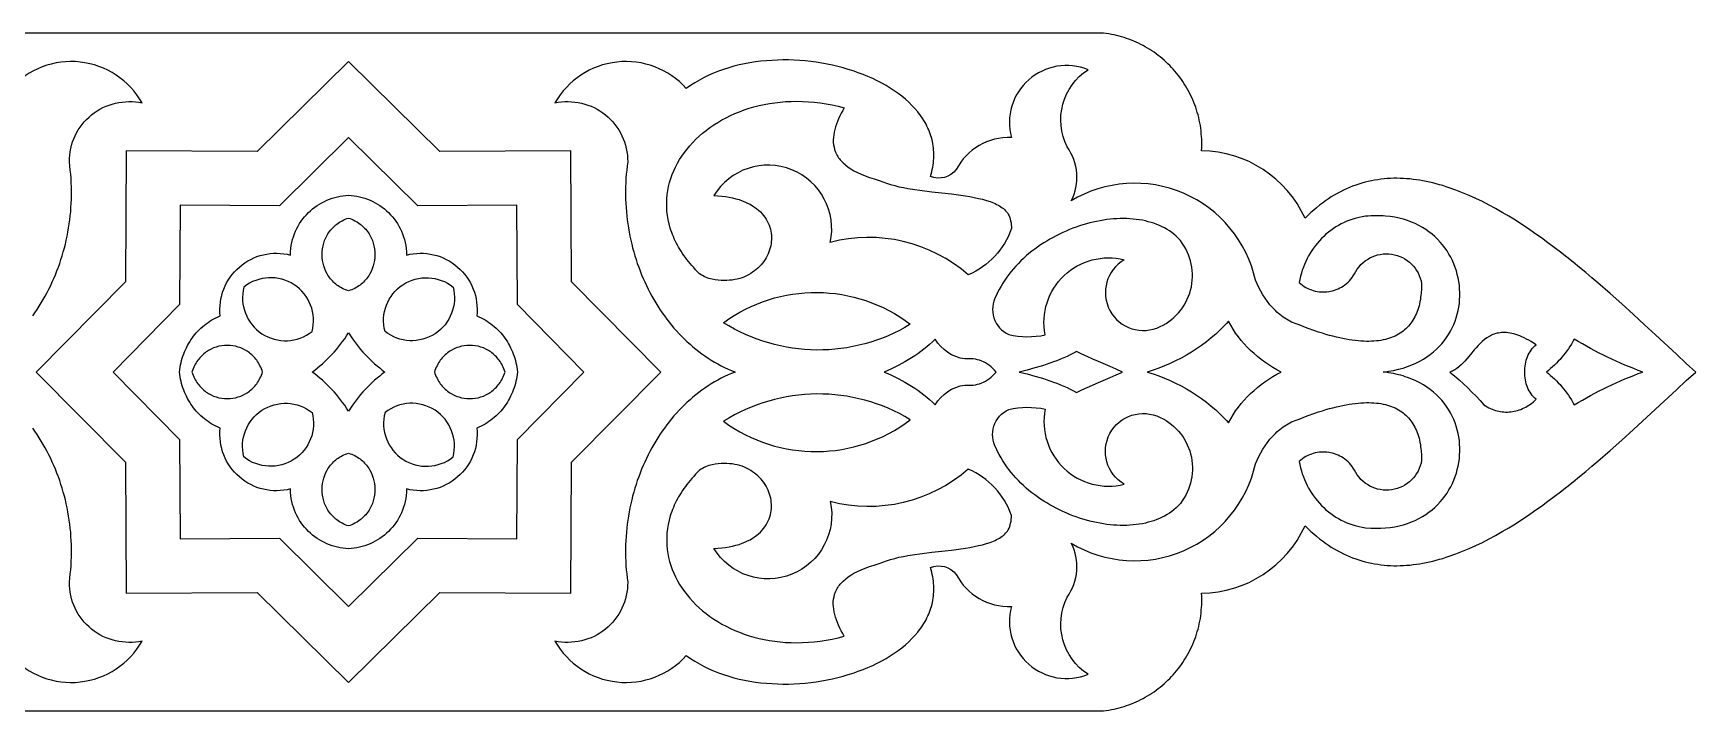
# Model space of a CAD drawing. Extents: x -179 to 179, y -45 to 45.
# Drawn here: x -41.9 to 179, y -45 to 45 of the extents above; entities that cross this region are included whole.
import ezdxf

# ---------------------------------------------------------------- set-up
doc = ezdxf.new("R2010")
doc.units = 0
doc.layers.add('LAYER_1', color=18, linetype='CONTINUOUS')

msp = doc.modelspace()

# ---------------------------------------------------------------- linework, layer by layer
at = {"layer": 'LAYER_1'}
for points in [[(-100.32, -45), (0, -45), (100.32, -45), (100.66, -44.96), (101.01, -44.91), (101.35, -44.85), (101.7, -44.78), (102.04, -44.7), (102.37, -44.62), (102.71, -44.53), (103.04, -44.43), (103.36, -44.32), (103.69, -44.21), (104.01, -44.08), (104.33, -43.95), (104.64, -43.82), (104.95, -43.67), (105.26, -43.52), (105.56, -43.36), (105.86, -43.2), (106.16, -43.03), (106.45, -42.85), (106.74, -42.66), (107.02, -42.47), (107.3, -42.27), (107.57, -42.06), (107.84, -41.85), (108.1, -41.64), (108.36, -41.41), (108.61, -41.18), (108.86, -40.95), (109.11, -40.71), (109.34, -40.46), (109.57, -40.21), (109.8, -39.95), (110.02, -39.69), (110.24, -39.42), (110.44, -39.15), (110.65, -38.87), (110.84, -38.58), (111.03, -38.3), (111.22, -38), (111.39, -37.7), (111.56, -37.4), (111.72, -37.1), (111.88, -36.78), (112.03, -36.47), (112.17, -36.15), (112.31, -35.82), (112.43, -35.5), (112.55, -35.16), (112.66, -34.83), (112.77, -34.49), (112.86, -34.15), (112.95, -33.8), (113.03, -33.45), (113.1, -33.1), (113.17, -32.74), (113.22, -32.38), (113.27, -32.02), (113.3, -31.65), (113.33, -31.28), (113.35, -30.91), (113.36, -30.54), (113.36, -30.16), (113.36, -29.78), (113.34, -29.4, 0.28843), (127.08, -20.44), (127.46, -20.81), (127.84, -21.17), (128.23, -21.51), (128.61, -21.83), (129, -22.15), (129.39, -22.44), (129.78, -22.73), (130.18, -23), (130.57, -23.25), (130.97, -23.5), (131.37, -23.72), (131.78, -23.94), (132.18, -24.14), (132.59, -24.33), (132.99, -24.51), (133.4, -24.67), (133.81, -24.82), (134.23, -24.96), (134.64, -25.09), (135.06, -25.21), (135.47, -25.31), (135.89, -25.4), (136.31, -25.48), (136.73, -25.55), (137.15, -25.61), (137.58, -25.65), (138, -25.69), (138.43, -25.71), (138.86, -25.73), (139.29, -25.73), (139.71, -25.72), (140.14, -25.7), (140.58, -25.68), (141.01, -25.64), (141.44, -25.59), (141.87, -25.54), (142.31, -25.47), (142.74, -25.39), (143.18, -25.31), (143.62, -25.22), (144.05, -25.11), (144.49, -25), (144.93, -24.88), (145.37, -24.76), (145.81, -24.62), (146.24, -24.48), (147.12, -24.16), (148, -23.82), (148.88, -23.45), (149.76, -23.05), (150.64, -22.63), (151.52, -22.18), (152.4, -21.7), (153.28, -21.2), (154.15, -20.69), (155.02, -20.15), (155.89, -19.59), (156.76, -19.01), (157.62, -18.42), (158.48, -17.81), (159.34, -17.18), (160.19, -16.55), (161.04, -15.9), (161.88, -15.24), (162.72, -14.57), (163.55, -13.89), (164.37, -13.21), (165.19, -12.52), (166, -11.83), (167.6, -10.43), (169.17, -9.04), (170.7, -7.65), (173.65, -4.92), (176.42, -2.35), (177.73, -1.14), (178.99, 0), (177.73, 1.14), (176.42, 2.35), (173.65, 4.92), (172.19, 6.27), (170.7, 7.65), (169.17, 9.04), (167.6, 10.43), (166, 11.83), (165.19, 12.52), (164.37, 13.21), (163.55, 13.89), (162.72, 14.57), (161.88, 15.24), (161.04, 15.9), (160.19, 16.55), (159.34, 17.18), (158.48, 17.81), (157.62, 18.42), (156.76, 19.01), (155.89, 19.59), (155.02, 20.15), (154.15, 20.69), (153.28, 21.2), (152.4, 21.7), (151.52, 22.18), (150.64, 22.63), (149.76, 23.05), (148.88, 23.45), (148, 23.82), (147.12, 24.16), (146.24, 24.48), (145.81, 24.62), (145.37, 24.76), (144.93, 24.88), (144.49, 25), (144.05, 25.11), (143.62, 25.22), (143.18, 25.31), (142.74, 25.39), (142.31, 25.47), (141.87, 25.54), (141.44, 25.59), (141.01, 25.64), (140.58, 25.68), (140.14, 25.7), (139.71, 25.72), (139.29, 25.73), (138.86, 25.73), (138.43, 25.71), (138, 25.69), (137.58, 25.65), (137.15, 25.61), (136.73, 25.55), (136.31, 25.48), (135.89, 25.4), (135.47, 25.31), (135.06, 25.21), (134.64, 25.09), (134.23, 24.96), (133.81, 24.82), (133.4, 24.67), (132.99, 24.51), (132.59, 24.33), (132.18, 24.14), (131.78, 23.94), (131.37, 23.72), (130.97, 23.5), (130.57, 23.25), (130.18, 23), (129.78, 22.73), (129.39, 22.44), (129, 22.15), (128.61, 21.83), (128.23, 21.51), (127.84, 21.17), (127.46, 20.81), (127.08, 20.44, 0.28843), (113.34, 29.4), (113.36, 29.78), (113.36, 30.16), (113.36, 30.54), (113.35, 30.91), (113.33, 31.28), (113.3, 31.65), (113.27, 32.02), (113.22, 32.38), (113.17, 32.74), (113.1, 33.1), (113.03, 33.45), (112.95, 33.8), (112.86, 34.15), (112.77, 34.49), (112.66, 34.83), (112.55, 35.16), (112.43, 35.5), (112.31, 35.82), (112.17, 36.15), (112.03, 36.47), (111.88, 36.78), (111.72, 37.1), (111.56, 37.4), (111.39, 37.7), (111.22, 38), (111.03, 38.3), (110.84, 38.58), (110.65, 38.87), (110.44, 39.15), (110.24, 39.42), (110.02, 39.69), (109.8, 39.95), (109.57, 40.21), (109.34, 40.46), (109.11, 40.71), (108.86, 40.95), (108.61, 41.18), (108.36, 41.41), (108.1, 41.64), (107.84, 41.85), (107.57, 42.06), (107.3, 42.27), (107.02, 42.47), (106.74, 42.66), (106.45, 42.85), (106.16, 43.03), (105.86, 43.2), (105.56, 43.36), (105.26, 43.52), (104.95, 43.67), (104.64, 43.82), (104.33, 43.95), (104.01, 44.08), (103.69, 44.21), (103.36, 44.32), (103.04, 44.43), (102.71, 44.53), (102.37, 44.62), (102.04, 44.7), (101.7, 44.78), (101.35, 44.85), (101.01, 44.91), (100.66, 44.96), (100.32, 45), (0, 45), (-100.32, 45)], [(-41.96, 7.45), (-41.66, 7.87), (-41.37, 8.3), (-41.09, 8.73), (-40.82, 9.17), (-40.55, 9.62), (-40.29, 10.08), (-40.04, 10.54), (-39.8, 11.01), (-39.57, 11.48), (-39.35, 11.96), (-39.13, 12.44), (-38.93, 12.93), (-38.73, 13.42), (-38.55, 13.92), (-38.37, 14.42), (-38.2, 14.93), (-38.04, 15.44), (-37.89, 15.96), (-37.75, 16.48), (-37.62, 17), (-37.49, 17.53), (-37.38, 18.06), (-37.28, 18.59), (-37.19, 19.13), (-37.1, 19.67), (-37.03, 20.21), (-36.97, 20.75), (-36.91, 21.29), (-36.87, 21.84), (-36.84, 22.39), (-36.82, 22.94), (-36.81, 23.49), (-36.8, 24.04), (-36.81, 24.6), (-36.83, 25.15), (-36.86, 25.71), (-36.9, 26.26), (-36.96, 26.81), (-37.02, 27.37), (-37.09, 27.92, -0.480444), (-27.42, 35.74, 0.512858), (-44.88, 37.66)], [(-44.88, -37.66, 0.512858), (-27.42, -35.74, -0.480444), (-37.09, -27.92), (-37.02, -27.37), (-36.96, -26.81), (-36.9, -26.26), (-36.86, -25.71), (-36.83, -25.15), (-36.81, -24.6), (-36.8, -24.04), (-36.81, -23.49), (-36.82, -22.94), (-36.84, -22.39), (-36.87, -21.84), (-36.91, -21.29), (-36.97, -20.75), (-37.03, -20.21), (-37.1, -19.67), (-37.19, -19.13), (-37.28, -18.59), (-37.38, -18.06), (-37.49, -17.53), (-37.62, -17), (-37.75, -16.48), (-37.89, -15.96), (-38.04, -15.44), (-38.2, -14.93), (-38.37, -14.42), (-38.55, -13.92), (-38.73, -13.42), (-38.93, -12.93), (-39.13, -12.44), (-39.35, -11.96), (-39.57, -11.48), (-39.8, -11.01), (-40.04, -10.54), (-40.29, -10.08), (-40.55, -9.62), (-40.82, -9.17), (-41.09, -8.73), (-41.37, -8.3), (-41.66, -7.87), (-41.96, -7.45)]]:
    msp.add_lwpolyline(points, format="xyb", dxfattribs=at)
for points in [[(41.5, 0), (29.63, 11.99), (29.52, 29.39), (12.12, 29.28), (0, 41.24), (-12.12, 29.28), (-29.52, 29.39), (-29.63, 11.99), (-41.5, 0), (-29.63, -11.99), (-29.52, -29.39), (-12.12, -29.28), (0, -41.24), (12.12, -29.28), (29.52, -29.39), (29.63, -11.99)], [(31.26, 0), (22.46, 8.96), (22.37, 22.15), (9.19, 22.06), (0, 31.13), (-9.19, 22.06), (-22.37, 22.15), (-22.46, 8.96), (-31.26, 0), (-22.46, -8.96), (-22.37, -22.15), (-9.19, -22.06), (0, -31.13), (9.19, -22.06), (22.37, -22.15), (22.46, -8.96)], [(0, 10.77), (-0.21, 10.85), (-0.42, 10.93), (-0.62, 11.02), (-0.82, 11.11), (-1.01, 11.21), (-1.19, 11.32), (-1.36, 11.43), (-1.53, 11.55), (-1.69, 11.68), (-1.84, 11.81), (-1.99, 11.95), (-2.13, 12.09), (-2.26, 12.24), (-2.39, 12.39), (-2.51, 12.54), (-2.62, 12.7), (-2.73, 12.86), (-2.83, 13.03), (-3.01, 13.37), (-3.16, 13.72), (-3.28, 14.09), (-3.38, 14.46), (-3.45, 14.83), (-3.49, 15.21), (-3.5, 15.6), (-3.49, 15.98), (-3.45, 16.36), (-3.38, 16.74), (-3.29, 17.11), (-3.17, 17.47), (-3.02, 17.83), (-2.93, 18), (-2.84, 18.17), (-2.74, 18.34), (-2.64, 18.5), (-2.52, 18.66), (-2.4, 18.82), (-2.28, 18.97), (-2.14, 19.12), (-2, 19.26), (-1.85, 19.39), (-1.7, 19.53), (-1.54, 19.65), (-1.37, 19.78), (-1.2, 19.89), (-1.01, 20), (-0.83, 20.1), (-0.63, 20.2), (-0.43, 20.29), (-0.22, 20.37), (0, 20.45), (0.22, 20.37), (0.43, 20.29), (0.63, 20.2), (0.83, 20.1), (1.01, 20), (1.2, 19.89), (1.37, 19.78), (1.54, 19.65), (1.7, 19.53), (1.85, 19.39), (2, 19.26), (2.14, 19.12), (2.28, 18.97), (2.4, 18.82), (2.52, 18.66), (2.64, 18.5), (2.74, 18.34), (2.84, 18.17), (3.02, 17.83), (3.17, 17.47), (3.29, 17.11), (3.38, 16.74), (3.45, 16.36), (3.49, 15.98), (3.5, 15.6), (3.49, 15.21), (3.45, 14.83), (3.38, 14.46), (3.28, 14.09), (3.16, 13.72), (3.01, 13.37), (2.83, 13.03), (2.73, 12.86), (2.62, 12.7), (2.51, 12.54), (2.39, 12.39), (2.26, 12.24), (2.13, 12.09), (1.99, 11.95), (1.84, 11.81), (1.69, 11.68), (1.53, 11.55), (1.36, 11.43), (1.19, 11.32), (1.01, 11.21), (0.82, 11.11), (0.62, 11.02), (0.42, 10.93), (0.21, 10.85)], [(123.9, 0), (123.35, 0.3), (122.8, 0.61), (122.27, 0.94), (121.76, 1.29), (121.26, 1.65), (120.77, 2.04), (120.3, 2.44), (119.85, 2.85), (119.41, 3.28), (118.99, 3.73), (118.59, 4.19), (118.22, 4.67), (117.86, 5.17), (117.52, 5.68), (117.2, 6.21), (116.91, 6.75), (116.64, 6.45), (116.36, 6.16), (116.08, 5.87), (115.8, 5.59), (115.51, 5.31), (115.21, 5.04), (114.61, 4.52), (113.98, 4.01), (113.34, 3.53), (112.68, 3.08), (112.01, 2.64), (111.32, 2.23), (110.61, 1.84), (109.89, 1.48), (109.16, 1.14), (108.42, 0.82), (107.66, 0.52), (106.89, 0.25), (106.11, 0), (106.89, -0.25), (107.66, -0.52), (108.42, -0.82), (109.16, -1.14), (109.89, -1.48), (110.61, -1.84), (111.32, -2.23), (112.01, -2.64), (112.68, -3.08), (113.34, -3.53), (113.98, -4.01), (114.61, -4.52), (115.21, -5.04), (115.51, -5.31), (115.8, -5.59), (116.08, -5.87), (116.36, -6.16), (116.64, -6.45), (116.91, -6.75), (117.2, -6.21), (117.52, -5.68), (117.86, -5.17), (118.22, -4.67), (118.59, -4.19), (118.99, -3.73), (119.41, -3.28), (119.85, -2.85), (120.3, -2.44), (120.77, -2.04), (121.26, -1.65), (121.76, -1.29), (122.27, -0.94), (122.8, -0.61), (123.35, -0.3)], [(0, -5.19), (-0.25, -4.8), (-0.51, -4.42), (-0.78, -4.05), (-1.05, -3.69), (-1.33, -3.33), (-1.61, -2.99), (-1.91, -2.65), (-2.2, -2.33), (-2.51, -2.01), (-2.82, -1.7), (-3.14, -1.4), (-3.47, -1.1), (-3.8, -0.81), (-4.14, -0.54), (-4.48, -0.26), (-4.83, 0), (-4.48, 0.26), (-4.14, 0.54), (-3.8, 0.81), (-3.47, 1.1), (-3.14, 1.4), (-2.82, 1.7), (-2.51, 2.01), (-2.2, 2.33), (-1.91, 2.65), (-1.61, 2.99), (-1.33, 3.33), (-1.05, 3.69), (-0.78, 4.05), (-0.51, 4.42), (-0.25, 4.8), (0, 5.19), (0.25, 4.8), (0.51, 4.42), (0.78, 4.05), (1.05, 3.69), (1.33, 3.33), (1.61, 2.99), (1.91, 2.65), (2.2, 2.33), (2.51, 2.01), (2.82, 1.7), (3.14, 1.4), (3.47, 1.1), (3.8, 0.81), (4.14, 0.54), (4.48, 0.26), (4.83, 0), (4.48, -0.26), (4.14, -0.54), (3.8, -0.81), (3.47, -1.1), (3.14, -1.4), (2.82, -1.7), (2.51, -2.01), (2.2, -2.33), (1.91, -2.65), (1.61, -2.99), (1.33, -3.33), (1.05, -3.69), (0.78, -4.05), (0.51, -4.42), (0.25, -4.8)], [(146.33, 0), (146.94, -0.53), (147.54, -1.05), (148.13, -1.58), (148.7, -2.12), (149.26, -2.66), (149.81, -3.21), (150.34, -3.78), (150.85, -4.37), (151.06, -4.5), (151.27, -4.63), (151.48, -4.74), (151.7, -4.85), (151.92, -4.94), (152.14, -5.02), (152.37, -5.1), (152.59, -5.16), (152.82, -5.21), (153.05, -5.25), (153.27, -5.28), (153.5, -5.31), (153.73, -5.32), (153.96, -5.32), (154.19, -5.31), (154.42, -5.29), (154.65, -5.26), (154.87, -5.22), (155.1, -5.17), (155.32, -5.11), (155.54, -5.04), (155.76, -4.96), (155.98, -4.87), (156.19, -4.77), (156.4, -4.66), (156.61, -4.54), (156.82, -4.41), (157.02, -4.27), (157.21, -4.13), (157.41, -3.97), (157.59, -3.8), (157.78, -3.62), (157.6, -3.46), (157.42, -3.28), (157.26, -3.1), (157.11, -2.9), (156.98, -2.7), (156.85, -2.48), (156.74, -2.26), (156.63, -2.03), (156.54, -1.79), (156.47, -1.55), (156.41, -1.3), (156.36, -1.05), (156.32, -0.79), (156.3, -0.53), (156.29, -0.27), (156.3, 0), (156.29, 0.27), (156.3, 0.53), (156.32, 0.79), (156.36, 1.05), (156.41, 1.3), (156.47, 1.55), (156.54, 1.79), (156.63, 2.03), (156.74, 2.26), (156.85, 2.48), (156.98, 2.7), (157.11, 2.9), (157.26, 3.1), (157.42, 3.28), (157.6, 3.46), (157.78, 3.62), (157.44, 3.84), (157.11, 4.04), (156.79, 4.22), (156.48, 4.38), (156.18, 4.53), (155.89, 4.67), (155.61, 4.79), (155.33, 4.89), (155.07, 4.98), (154.81, 5.06), (154.56, 5.12), (154.31, 5.17), (154.07, 5.21), (153.84, 5.23), (153.62, 5.24), (153.4, 5.24), (153.19, 5.23), (152.99, 5.21), (152.79, 5.18), (152.59, 5.14), (152.41, 5.1), (152.22, 5.04), (152.05, 4.97), (151.87, 4.9), (151.7, 4.81), (151.54, 4.72), (151.22, 4.52), (150.92, 4.3), (150.63, 4.05), (150.35, 3.79), (150.08, 3.52), (149.82, 3.23), (149.57, 2.93), (149.07, 2.33), (148.57, 1.74), (148.32, 1.46), (148.06, 1.19), (147.8, 0.93), (147.53, 0.69), (147.25, 0.48), (147.1, 0.38), (146.96, 0.29), (146.8, 0.21), (146.65, 0.13), (146.49, 0.06)], [(-11.42, 0), (-11.49, 0.22), (-11.57, 0.43), (-11.66, 0.63), (-11.76, 0.83), (-11.86, 1.02), (-11.96, 1.2), (-12.08, 1.38), (-12.19, 1.55), (-12.32, 1.71), (-12.45, 1.87), (-12.58, 2.02), (-12.72, 2.16), (-12.86, 2.29), (-13.01, 2.42), (-13.16, 2.54), (-13.31, 2.66), (-13.47, 2.76), (-13.63, 2.86), (-13.96, 3.04), (-14.3, 3.2), (-14.65, 3.32), (-15.01, 3.42), (-15.37, 3.49), (-15.74, 3.53), (-16.11, 3.54), (-16.48, 3.53), (-16.84, 3.49), (-17.21, 3.42), (-17.57, 3.32), (-17.92, 3.2), (-18.26, 3.04), (-18.59, 2.86), (-18.75, 2.76), (-18.91, 2.66), (-19.06, 2.54), (-19.21, 2.42), (-19.36, 2.29), (-19.5, 2.16), (-19.64, 2.02), (-19.77, 1.87), (-19.9, 1.71), (-20.02, 1.55), (-20.14, 1.38), (-20.25, 1.2), (-20.36, 1.02), (-20.46, 0.83), (-20.55, 0.63), (-20.64, 0.43), (-20.72, 0.22), (-20.8, 0), (-20.72, -0.22), (-20.64, -0.43), (-20.55, -0.63), (-20.46, -0.83), (-20.36, -1.02), (-20.25, -1.2), (-20.14, -1.38), (-20.02, -1.55), (-19.9, -1.71), (-19.77, -1.87), (-19.64, -2.02), (-19.5, -2.16), (-19.36, -2.29), (-19.21, -2.42), (-19.06, -2.54), (-18.91, -2.66), (-18.75, -2.76), (-18.59, -2.86), (-18.26, -3.04), (-17.92, -3.2), (-17.57, -3.32), (-17.21, -3.42), (-16.84, -3.49), (-16.48, -3.53), (-16.11, -3.54), (-15.74, -3.53), (-15.37, -3.49), (-15.01, -3.42), (-14.65, -3.32), (-14.3, -3.2), (-13.96, -3.04), (-13.63, -2.86), (-13.47, -2.76), (-13.31, -2.66), (-13.16, -2.54), (-13.01, -2.42), (-12.86, -2.29), (-12.72, -2.16), (-12.58, -2.02), (-12.45, -1.87), (-12.32, -1.71), (-12.19, -1.55), (-12.08, -1.38), (-11.96, -1.2), (-11.86, -1.02), (-11.76, -0.83), (-11.66, -0.63), (-11.57, -0.43), (-11.49, -0.22)], [(20.8, 0), (20.72, 0.22), (20.64, 0.43), (20.55, 0.63), (20.46, 0.83), (20.36, 1.02), (20.25, 1.2), (20.14, 1.38), (20.02, 1.55), (19.9, 1.71), (19.77, 1.87), (19.64, 2.02), (19.5, 2.16), (19.36, 2.29), (19.21, 2.42), (19.06, 2.54), (18.91, 2.66), (18.75, 2.76), (18.59, 2.86), (18.26, 3.04), (17.92, 3.2), (17.57, 3.32), (17.21, 3.42), (16.84, 3.49), (16.48, 3.53), (16.11, 3.54), (15.74, 3.53), (15.37, 3.49), (15.01, 3.42), (14.65, 3.32), (14.3, 3.2), (13.96, 3.04), (13.63, 2.86), (13.47, 2.76), (13.31, 2.66), (13.16, 2.54), (13.01, 2.42), (12.86, 2.29), (12.72, 2.16), (12.58, 2.02), (12.45, 1.87), (12.32, 1.71), (12.19, 1.55), (12.08, 1.38), (11.96, 1.2), (11.86, 1.02), (11.76, 0.83), (11.66, 0.63), (11.57, 0.43), (11.49, 0.22), (11.42, 0), (11.49, -0.22), (11.57, -0.43), (11.66, -0.63), (11.76, -0.83), (11.86, -1.02), (11.96, -1.2), (12.08, -1.38), (12.19, -1.55), (12.32, -1.71), (12.45, -1.87), (12.58, -2.02), (12.72, -2.16), (12.86, -2.29), (13.01, -2.42), (13.16, -2.54), (13.31, -2.66), (13.47, -2.76), (13.63, -2.86), (13.96, -3.04), (14.3, -3.2), (14.65, -3.32), (15.01, -3.42), (15.37, -3.49), (15.74, -3.53), (16.11, -3.54), (16.48, -3.53), (16.84, -3.49), (17.21, -3.42), (17.57, -3.32), (17.92, -3.2), (18.26, -3.04), (18.59, -2.86), (18.75, -2.76), (18.91, -2.66), (19.06, -2.54), (19.21, -2.42), (19.36, -2.29), (19.5, -2.16), (19.64, -2.02), (19.77, -1.87), (19.9, -1.71), (20.02, -1.55), (20.14, -1.38), (20.25, -1.2), (20.36, -1.02), (20.46, -0.83), (20.55, -0.63), (20.64, -0.43), (20.72, -0.22)], [(102.81, 0), (102, 0.37), (101.2, 0.72), (99.64, 1.39), (98.88, 1.72), (98.14, 2.05), (97.42, 2.39), (96.71, 2.73), (96.3, 2.5), (95.88, 2.29), (95.46, 2.08), (95.02, 1.88), (94.57, 1.69), (94.11, 1.5), (93.65, 1.33), (93.17, 1.16), (92.69, 1), (92.2, 0.84), (91.2, 0.54), (90.17, 0.26), (89.12, 0), (90.17, -0.26), (91.2, -0.54), (92.2, -0.84), (92.69, -1), (93.17, -1.16), (93.65, -1.33), (94.11, -1.5), (94.57, -1.69), (95.02, -1.88), (95.46, -2.08), (95.88, -2.29), (96.3, -2.5), (96.71, -2.73), (97.42, -2.39), (98.14, -2.05), (99.64, -1.39), (101.2, -0.72), (102, -0.37)], [(0, -20.45), (-0.22, -20.37), (-0.43, -20.29), (-0.63, -20.2), (-0.83, -20.1), (-1.01, -20), (-1.2, -19.89), (-1.37, -19.78), (-1.54, -19.65), (-1.7, -19.53), (-1.85, -19.39), (-2, -19.26), (-2.14, -19.12), (-2.28, -18.97), (-2.4, -18.82), (-2.52, -18.66), (-2.64, -18.5), (-2.74, -18.34), (-2.84, -18.17), (-3.02, -17.83), (-3.17, -17.47), (-3.29, -17.11), (-3.38, -16.74), (-3.45, -16.36), (-3.49, -15.98), (-3.5, -15.6), (-3.49, -15.21), (-3.45, -14.83), (-3.38, -14.46), (-3.28, -14.09), (-3.16, -13.72), (-3.01, -13.37), (-2.83, -13.03), (-2.73, -12.86), (-2.62, -12.7), (-2.51, -12.54), (-2.39, -12.39), (-2.26, -12.24), (-2.13, -12.09), (-1.99, -11.95), (-1.84, -11.81), (-1.69, -11.68), (-1.53, -11.55), (-1.36, -11.43), (-1.19, -11.32), (-1.01, -11.21), (-0.82, -11.11), (-0.62, -11.02), (-0.42, -10.93), (-0.21, -10.85), (0, -10.77), (0.21, -10.85), (0.42, -10.93), (0.62, -11.02), (0.82, -11.11), (1.01, -11.21), (1.19, -11.32), (1.36, -11.43), (1.53, -11.55), (1.69, -11.68), (1.84, -11.81), (1.99, -11.95), (2.13, -12.09), (2.26, -12.24), (2.39, -12.39), (2.51, -12.54), (2.62, -12.7), (2.73, -12.86), (2.83, -13.03), (3.01, -13.37), (3.16, -13.72), (3.28, -14.09), (3.38, -14.46), (3.45, -14.83), (3.49, -15.21), (3.5, -15.6), (3.49, -15.98), (3.45, -16.36), (3.38, -16.74), (3.29, -17.11), (3.17, -17.47), (3.02, -17.83), (2.93, -18), (2.84, -18.17), (2.74, -18.34), (2.64, -18.5), (2.52, -18.66), (2.4, -18.82), (2.28, -18.97), (2.14, -19.12), (2, -19.26), (1.85, -19.39), (1.7, -19.53), (1.54, -19.65), (1.37, -19.78), (1.2, -19.89), (1.01, -20), (0.83, -20.1), (0.63, -20.2), (0.43, -20.29), (0.22, -20.37)]]:
    msp.add_lwpolyline(points, close=True, dxfattribs=at)
for points in [[(137.48, 0), (137.83, 0.04), (138.17, 0.09), (138.84, 0.21), (139.48, 0.36), (140.1, 0.53), (140.69, 0.72), (141.26, 0.94), (141.8, 1.18), (142.31, 1.44), (142.81, 1.72), (143.27, 2.02), (143.72, 2.33), (144.14, 2.67), (144.53, 3.02), (144.9, 3.38), (145.25, 3.76), (145.57, 4.16), (145.87, 4.57), (146.15, 4.98), (146.4, 5.41), (146.63, 5.85), (146.83, 6.3), (147.01, 6.75), (147.17, 7.21), (147.31, 7.68), (147.42, 8.16), (147.51, 8.63), (147.58, 9.11), (147.62, 9.6), (147.64, 10.08), (147.64, 10.57), (147.62, 11.05), (147.58, 11.53), (147.51, 12.02), (147.42, 12.49), (147.31, 12.97), (147.18, 13.43), (147.03, 13.9), (146.85, 14.35), (146.66, 14.8), (146.44, 15.24), (146.2, 15.67), (145.94, 16.08), (145.66, 16.49), (145.36, 16.88), (145.04, 17.26), (144.69, 17.63), (144.33, 17.98), (143.95, 18.31), (143.54, 18.63), (143.12, 18.93), (142.67, 19.21), (142.21, 19.47), (141.72, 19.71), (141.22, 19.92), (140.7, 20.12), (140.15, 20.29), (139.59, 20.43), (139.01, 20.55), (138.41, 20.65), (137.79, 20.71), (137.47, 20.73), (137.15, 20.75), (136.82, 20.76), (136.49, 20.76), (136.15, 20.75), (135.81, 20.74), (135.47, 20.71), (135.12, 20.68), (134.69, 20.62), (134.27, 20.53), (133.85, 20.43), (133.44, 20.31), (133.04, 20.18), (132.65, 20.03), (132.27, 19.86), (131.9, 19.68), (131.53, 19.48), (131.18, 19.27), (130.84, 19.05), (130.5, 18.81), (130.18, 18.56), (129.86, 18.3), (129.56, 18.02), (129.27, 17.73), (128.99, 17.43), (128.72, 17.12), (128.46, 16.8), (128.22, 16.47), (127.98, 16.13), (127.76, 15.78), (127.56, 15.42), (127.36, 15.06), (127.18, 14.68), (127.02, 14.3), (126.86, 13.91), (126.72, 13.52), (126.6, 13.12), (126.49, 12.71), (126.4, 12.3), (126.32, 11.88), (126.53, 11.7), (126.74, 11.53), (126.97, 11.38), (127.2, 11.24), (127.44, 11.11), (127.68, 11), (127.92, 10.9), (128.17, 10.82), (128.43, 10.76), (128.68, 10.7), (128.94, 10.66), (129.2, 10.64), (129.45, 10.63), (129.71, 10.63), (129.97, 10.65), (130.23, 10.68), (130.48, 10.73), (130.74, 10.79), (130.99, 10.86), (131.23, 10.94), (131.47, 11.04), (131.71, 11.16), (131.94, 11.28), (132.16, 11.42), (132.38, 11.58), (132.59, 11.74), (132.79, 11.92), (132.98, 12.12), (133.16, 12.32), (133.33, 12.54), (133.49, 12.78), (133.64, 13.02, -0.734391), (142.57, 11.73), (142.55, 11.1), (142.51, 10.49), (142.48, 10.19), (142.44, 9.9), (142.4, 9.61), (142.35, 9.34), (142.29, 9.06), (142.22, 8.8), (142.14, 8.53), (142.06, 8.28), (141.97, 8.03), (141.88, 7.79), (141.77, 7.55), (141.66, 7.33), (141.54, 7.1), (141.42, 6.89), (141.28, 6.68), (141.14, 6.48), (140.99, 6.29), (140.83, 6.1), (140.66, 5.92), (140.49, 5.75), (140.31, 5.59), (140.12, 5.43), (139.92, 5.29), (139.71, 5.14), (139.49, 5.01), (139.27, 4.89), (139.04, 4.77), (138.8, 4.67), (138.55, 4.57), (138.29, 4.48), (138.02, 4.4), (137.75, 4.32), (137.46, 4.26), (137.17, 4.2), (136.87, 4.16), (136.56, 4.12), (136.24, 4.09), (135.91, 4.08), (135.57, 4.07), (135.23, 4.07), (134.87, 4.08), (134.51, 4.1), (134.13, 4.13), (133.75, 4.17), (133.35, 4.22), (132.95, 4.28), (132.54, 4.35), (132.12, 4.43), (131.69, 4.52), (131.25, 4.63), (130.79, 4.74), (130.33, 4.86), (129.86, 5), (129.38, 5.15), (128.89, 5.3), (128.39, 5.47), (127.36, 5.84), (126.29, 6.26), (126.03, 6.34), (125.78, 6.43), (125.54, 6.52), (125.29, 6.63), (125.06, 6.75), (124.83, 6.87), (124.6, 7), (124.38, 7.15), (124.16, 7.3), (123.95, 7.45), (123.74, 7.62), (123.54, 7.79), (123.34, 7.96), (123.15, 8.15), (122.78, 8.53), (122.42, 8.94), (122.09, 9.37), (121.78, 9.81), (121.48, 10.27), (121.2, 10.74), (120.95, 11.23), (120.71, 11.72), (120.49, 12.21, 0.512657), (96, 22.72, 0.28513), (95.47, 29.91, -0.382418), (98.26, 40.16, 0.619896), (88.06, 31.15, 0.291705), (80.74, 26.89, -0.339785), (77.32, 25.99), (77.41, 26.3), (77.49, 26.6), (77.56, 26.9), (77.62, 27.2), (77.67, 27.49), (77.71, 27.79), (77.74, 28.08), (77.76, 28.37), (77.77, 28.66), (77.77, 28.94), (77.76, 29.22), (77.74, 29.5), (77.71, 29.78), (77.68, 30.05), (77.63, 30.33), (77.58, 30.6), (77.52, 30.86), (77.45, 31.13), (77.37, 31.39), (77.28, 31.65), (77.19, 31.91), (77.08, 32.16), (76.97, 32.41), (76.85, 32.66), (76.73, 32.91), (76.59, 33.15), (76.45, 33.39), (76.3, 33.63), (75.98, 34.09), (75.63, 34.55), (75.26, 34.99), (74.86, 35.42), (74.43, 35.83), (73.98, 36.24), (73.51, 36.63), (73.02, 37), (72.5, 37.37), (71.97, 37.72), (71.41, 38.05), (70.84, 38.38), (70.25, 38.68), (69.64, 38.97), (69.01, 39.25), (68.38, 39.51), (67.73, 39.76), (67.06, 39.99), (66.39, 40.2), (65.7, 40.4), (65.01, 40.59), (64.3, 40.75), (63.59, 40.9), (62.87, 41.03), (62.15, 41.14), (61.42, 41.24), (60.68, 41.32), (59.94, 41.38), (59.2, 41.42), (58.46, 41.45), (57.72, 41.45), (56.98, 41.44), (56.25, 41.4), (55.51, 41.35), (54.78, 41.28), (54.05, 41.19), (53.33, 41.07), (52.61, 40.94), (51.91, 40.79), (51.21, 40.61), (50.52, 40.41), (49.84, 40.2), (49.17, 39.96), (48.51, 39.7), (47.87, 39.41), (47.24, 39.11), (46.63, 38.78), (46.03, 38.43), (45.45, 38.06), (44.88, 37.66, 0.512858), (27.42, 35.74, -0.480444), (37.09, 27.92), (37.02, 27.37), (36.96, 26.81), (36.9, 26.26), (36.86, 25.71), (36.83, 25.15), (36.81, 24.6), (36.8, 24.04), (36.81, 23.49), (36.82, 22.94), (36.84, 22.39), (36.87, 21.84), (36.91, 21.29), (36.97, 20.75), (37.03, 20.21), (37.1, 19.67), (37.19, 19.13), (37.28, 18.59), (37.38, 18.06), (37.49, 17.53), (37.62, 17), (37.75, 16.48), (37.89, 15.96), (38.04, 15.44), (38.2, 14.93), (38.37, 14.42), (38.55, 13.92), (38.73, 13.42), (38.93, 12.93), (39.13, 12.44), (39.35, 11.96), (39.57, 11.48), (39.8, 11.01), (40.04, 10.54), (40.29, 10.08), (40.55, 9.62), (40.82, 9.17), (41.09, 8.73), (41.37, 8.3), (41.66, 7.87), (41.96, 7.45), (42.27, 7.04), (42.58, 6.63), (42.9, 6.23), (43.23, 5.84), (43.57, 5.46), (43.92, 5.08), (44.27, 4.72), (44.63, 4.36), (45, 4.01), (45.38, 3.68), (45.76, 3.35), (46.15, 3.03), (46.55, 2.72), (46.95, 2.42), (47.36, 2.13), (47.78, 1.85), (48.2, 1.58), (48.63, 1.32), (49.07, 1.07), (49.52, 0.83), (49.97, 0.61), (50.43, 0.39), (50.89, 0.19), (51.36, 0), (50.89, -0.19), (50.43, -0.39), (49.97, -0.61), (49.52, -0.83), (49.07, -1.07), (48.63, -1.32), (48.2, -1.58), (47.78, -1.85), (47.36, -2.13), (46.95, -2.42), (46.55, -2.72), (46.15, -3.03), (45.76, -3.35), (45.38, -3.68), (45, -4.01), (44.63, -4.36), (44.27, -4.72), (43.92, -5.08), (43.57, -5.46), (43.23, -5.84), (42.9, -6.23), (42.58, -6.63), (42.27, -7.04), (41.96, -7.45), (41.66, -7.87), (41.37, -8.3), (41.09, -8.73), (40.82, -9.17), (40.55, -9.62), (40.29, -10.08), (40.04, -10.54), (39.8, -11.01), (39.57, -11.48), (39.35, -11.96), (39.13, -12.44), (38.93, -12.93), (38.73, -13.42), (38.55, -13.92), (38.37, -14.42), (38.2, -14.93), (38.04, -15.44), (37.89, -15.96), (37.75, -16.48), (37.62, -17), (37.49, -17.53), (37.38, -18.06), (37.28, -18.59), (37.19, -19.13), (37.1, -19.67), (37.03, -20.21), (36.97, -20.75), (36.91, -21.29), (36.87, -21.84), (36.84, -22.39), (36.82, -22.94), (36.81, -23.49), (36.8, -24.04), (36.81, -24.6), (36.83, -25.15), (36.86, -25.71), (36.9, -26.26), (36.96, -26.81), (37.02, -27.37), (37.09, -27.92, -0.480444), (27.42, -35.74, 0.512858), (44.88, -37.66), (45.45, -38.06), (46.03, -38.43), (46.63, -38.78), (47.24, -39.11), (47.87, -39.41), (48.51, -39.7), (49.17, -39.96), (49.84, -40.2), (50.52, -40.41), (51.21, -40.61), (51.91, -40.79), (52.61, -40.94), (53.33, -41.07), (54.05, -41.19), (54.78, -41.28), (55.51, -41.35), (56.25, -41.4), (56.98, -41.44), (57.72, -41.45), (58.46, -41.45), (59.2, -41.42), (59.94, -41.38), (60.68, -41.32), (61.42, -41.24), (62.15, -41.14), (62.87, -41.03), (63.59, -40.9), (64.3, -40.75), (65.01, -40.59), (65.7, -40.4), (66.39, -40.2), (67.06, -39.99), (67.73, -39.76), (68.38, -39.51), (69.01, -39.25), (69.64, -38.97), (70.25, -38.68), (70.84, -38.38), (71.41, -38.05), (71.97, -37.72), (72.5, -37.37), (73.02, -37), (73.51, -36.63), (73.98, -36.24), (74.43, -35.83), (74.86, -35.42), (75.26, -34.99), (75.63, -34.55), (75.98, -34.09), (76.15, -33.86), (76.3, -33.63), (76.45, -33.39), (76.59, -33.15), (76.73, -32.91), (76.85, -32.66), (76.97, -32.41), (77.08, -32.16), (77.19, -31.91), (77.28, -31.65), (77.37, -31.39), (77.45, -31.13), (77.52, -30.86), (77.58, -30.6), (77.63, -30.33), (77.68, -30.05), (77.71, -29.78), (77.74, -29.5), (77.76, -29.22), (77.77, -28.94), (77.77, -28.66), (77.76, -28.37), (77.74, -28.08), (77.71, -27.79), (77.67, -27.49), (77.62, -27.2), (77.56, -26.9), (77.49, -26.6), (77.41, -26.3), (77.32, -25.99, -0.339785), (80.74, -26.89, 0.291705), (88.06, -31.15, 0.619896), (98.26, -40.16, -0.382418), (95.47, -29.91, 0.28513), (96, -22.72, 0.512657), (120.49, -12.21), (120.71, -11.72), (120.95, -11.23), (121.2, -10.74), (121.48, -10.27), (121.78, -9.81), (122.09, -9.37), (122.42, -8.94), (122.78, -8.53), (122.96, -8.34), (123.15, -8.15), (123.34, -7.96), (123.54, -7.79), (123.74, -7.62), (123.95, -7.45), (124.16, -7.3), (124.38, -7.15), (124.6, -7), (124.83, -6.87), (125.06, -6.75), (125.29, -6.63), (125.54, -6.52), (125.78, -6.43), (126.03, -6.34), (126.29, -6.26), (127.36, -5.84), (128.39, -5.47), (128.89, -5.3), (129.38, -5.15), (129.86, -5), (130.33, -4.86), (130.79, -4.74), (131.25, -4.63), (131.69, -4.52), (132.12, -4.43), (132.54, -4.35), (132.95, -4.28), (133.35, -4.22), (133.75, -4.17), (134.13, -4.13), (134.51, -4.1), (134.87, -4.08), (135.23, -4.07), (135.57, -4.07), (135.91, -4.08), (136.24, -4.09), (136.56, -4.12), (136.87, -4.16), (137.17, -4.2), (137.46, -4.26), (137.75, -4.32), (138.02, -4.4), (138.29, -4.48), (138.55, -4.57), (138.8, -4.67), (139.04, -4.77), (139.27, -4.89), (139.49, -5.01), (139.71, -5.14), (139.92, -5.29), (140.12, -5.43), (140.31, -5.59), (140.49, -5.75), (140.66, -5.92), (140.83, -6.1), (140.99, -6.29), (141.14, -6.48), (141.28, -6.68), (141.42, -6.89), (141.54, -7.1), (141.66, -7.33), (141.77, -7.55), (141.88, -7.79), (141.97, -8.03), (142.06, -8.28), (142.14, -8.53), (142.22, -8.8), (142.29, -9.06), (142.35, -9.34), (142.4, -9.61), (142.44, -9.9), (142.48, -10.19), (142.51, -10.49), (142.55, -11.1), (142.57, -11.73, -0.734391), (133.64, -13.02), (133.49, -12.78), (133.33, -12.54), (133.16, -12.32), (132.98, -12.12), (132.79, -11.92), (132.59, -11.74), (132.38, -11.58), (132.16, -11.42), (131.94, -11.28), (131.71, -11.16), (131.47, -11.04), (131.23, -10.94), (130.99, -10.86), (130.74, -10.79), (130.48, -10.73), (130.23, -10.68), (129.97, -10.65), (129.71, -10.63), (129.45, -10.63), (129.2, -10.64), (128.94, -10.66), (128.68, -10.7), (128.43, -10.76), (128.17, -10.82), (127.92, -10.9), (127.68, -11), (127.44, -11.11), (127.2, -11.24), (126.97, -11.38), (126.74, -11.53), (126.53, -11.7), (126.32, -11.88), (126.4, -12.3), (126.49, -12.71), (126.6, -13.12), (126.72, -13.52), (126.86, -13.91), (127.02, -14.3), (127.18, -14.68), (127.36, -15.06), (127.56, -15.42), (127.76, -15.78), (127.98, -16.13), (128.22, -16.47), (128.46, -16.8), (128.72, -17.12), (128.99, -17.43), (129.27, -17.73), (129.56, -18.02), (129.86, -18.3), (130.18, -18.56), (130.5, -18.81), (130.84, -19.05), (131.18, -19.27), (131.53, -19.48), (131.9, -19.68), (132.27, -19.86), (132.65, -20.03), (133.04, -20.18), (133.44, -20.31), (133.85, -20.43), (134.27, -20.53), (134.69, -20.62), (135.12, -20.68), (135.81, -20.74), (136.49, -20.76), (137.15, -20.75), (137.79, -20.71), (138.41, -20.65), (139.01, -20.55), (139.59, -20.43), (140.15, -20.29), (140.7, -20.12), (141.22, -19.92), (141.72, -19.71), (142.21, -19.47), (142.67, -19.21), (143.12, -18.93), (143.54, -18.63), (143.95, -18.31), (144.33, -17.98), (144.69, -17.63), (145.04, -17.26), (145.36, -16.88), (145.66, -16.49), (145.94, -16.08), (146.2, -15.67), (146.44, -15.24), (146.66, -14.8), (146.85, -14.35), (147.03, -13.9), (147.18, -13.43), (147.31, -12.97), (147.42, -12.49), (147.51, -12.02), (147.58, -11.53), (147.62, -11.05), (147.64, -10.57), (147.64, -10.08), (147.62, -9.6), (147.58, -9.11), (147.51, -8.63), (147.42, -8.16), (147.31, -7.68), (147.17, -7.21), (147.01, -6.75), (146.83, -6.3), (146.63, -5.85), (146.4, -5.41), (146.15, -4.98), (145.87, -4.57), (145.57, -4.16), (145.25, -3.76), (144.9, -3.38), (144.53, -3.02), (144.14, -2.67), (143.72, -2.33), (143.27, -2.02), (142.81, -1.72), (142.31, -1.44), (141.8, -1.18), (141.26, -0.94), (140.69, -0.72), (140.4, -0.62), (140.1, -0.53), (139.79, -0.44), (139.48, -0.36), (139.16, -0.28), (138.84, -0.21), (138.51, -0.15), (138.17, -0.09), (137.83, -0.04)], [(48.3, 12.34), (48.07, 12.38), (47.86, 12.44), (47.64, 12.51), (47.43, 12.59), (47.23, 12.69), (47.03, 12.8), (46.84, 12.92), (46.65, 13.06), (46.12, 13.59), (45.87, 13.86), (45.63, 14.13), (45.4, 14.4), (45.17, 14.67), (44.96, 14.94), (44.75, 15.21), (44.55, 15.49), (44.36, 15.76), (44.18, 16.04), (44.01, 16.32), (43.85, 16.6), (43.69, 16.87), (43.55, 17.15), (43.41, 17.43), (43.28, 17.71), (43.16, 17.99), (43.04, 18.27), (42.94, 18.55), (42.84, 18.84), (42.75, 19.12), (42.59, 19.68), (42.47, 20.24), (42.37, 20.8), (42.31, 21.36), (42.28, 21.92), (42.27, 22.47), (42.29, 23.02), (42.34, 23.57), (42.42, 24.11), (42.53, 24.64), (42.66, 25.18), (42.82, 25.7), (43, 26.22), (43.21, 26.73), (43.45, 27.23), (43.71, 27.73), (43.99, 28.22), (44.29, 28.69), (44.62, 29.16), (44.97, 29.62), (45.35, 30.06), (45.74, 30.5), (46.15, 30.92), (46.59, 31.32), (47.04, 31.72), (47.52, 32.1), (48.01, 32.47), (48.52, 32.82), (49.05, 33.16), (49.6, 33.48), (50.16, 33.78), (50.74, 34.07), (51.34, 34.33), (51.95, 34.58), (52.58, 34.82), (53.22, 35.03), (53.87, 35.22), (54.54, 35.39), (55.23, 35.54), (55.92, 35.67), (56.63, 35.77), (57.34, 35.86), (58.07, 35.92), (58.81, 35.95), (59.56, 35.97), (60.32, 35.95), (61.09, 35.91), (61.87, 35.85), (62.65, 35.76), (63.45, 35.64), (64.25, 35.49), (65.06, 35.31), (65.87, 35.11), (65.66, 34.74), (65.47, 34.37), (65.28, 34.01), (65.11, 33.64), (64.96, 33.28), (64.82, 32.92), (64.7, 32.56), (64.6, 32.21), (64.52, 31.86), (64.46, 31.52), (64.42, 31.17), (64.4, 30.84), (64.41, 30.5), (64.44, 30.18), (64.5, 29.85), (64.58, 29.54), (64.7, 29.22), (64.84, 28.92), (64.92, 28.77), (65.01, 28.62), (65.11, 28.47), (65.22, 28.33), (65.33, 28.19), (65.45, 28.04), (65.72, 27.77), (66.03, 27.5), (66.36, 27.23), (66.74, 26.98), (67.15, 26.73), (67.61, 26.5), (68.1, 26.27), (68.63, 26.05), (69.21, 25.84), (69.83, 25.65), (70.49, 25.46), (70.97, 25.26), (71.47, 25.07), (72, 24.91), (72.56, 24.76), (73.13, 24.62), (73.72, 24.5), (74.33, 24.39), (74.95, 24.28), (76.22, 24.11), (77.51, 23.95), (78.81, 23.8), (80.1, 23.65), (81.36, 23.49), (81.97, 23.4), (82.56, 23.3), (83.14, 23.19), (83.7, 23.07), (84.23, 22.94), (84.74, 22.8), (85.23, 22.64), (85.68, 22.47), (85.9, 22.37), (86.1, 22.27), (86.3, 22.17), (86.49, 22.06), (86.67, 21.94), (86.84, 21.82), (87, 21.7), (87.16, 21.57), (87.3, 21.43), (87.43, 21.29), (87.55, 21.14), (87.65, 20.98), (87.75, 20.76), (87.84, 20.54), (87.91, 20.3), (87.97, 20.06), (88.02, 19.82), (88.05, 19.57), (88.07, 19.31), (88.07, 19.05, -0.212724), (82.34, 12.9, 0.248563), (64, 17.22, 0.845017), (48.53, 23.44), (49.08, 23.41), (49.6, 23.36), (50.1, 23.3), (50.58, 23.22), (51.03, 23.13), (51.47, 23.02), (51.89, 22.9), (52.28, 22.76), (52.66, 22.61), (53.01, 22.45), (53.34, 22.28), (53.66, 22.09), (53.95, 21.9), (54.23, 21.69), (54.48, 21.48), (54.72, 21.26), (54.94, 21.03), (55.14, 20.79), (55.32, 20.55), (55.49, 20.3), (55.64, 20.04), (55.76, 19.78), (55.88, 19.52), (55.97, 19.25), (56.05, 18.98), (56.11, 18.7), (56.15, 18.43), (56.18, 18.15), (56.2, 17.87), (56.19, 17.59), (56.17, 17.31), (56.14, 17.03), (56.09, 16.76), (56.03, 16.49), (55.95, 16.22), (55.85, 15.95), (55.75, 15.69), (55.63, 15.43), (55.49, 15.18), (55.34, 14.93), (55.18, 14.69), (55.01, 14.46), (54.82, 14.23), (54.62, 14.01), (54.4, 13.8), (54.18, 13.61), (53.94, 13.42), (53.69, 13.24), (53.43, 13.07), (53.16, 12.92), (52.88, 12.77), (52.59, 12.65), (52.28, 12.53), (51.97, 12.43), (51.64, 12.34), (51.31, 12.27), (50.96, 12.22), (50.61, 12.18), (50.25, 12.16), (49.87, 12.16), (49.49, 12.17), (49.1, 12.21), (48.7, 12.26)], [(0, -23.48), (-0.37, -23.46), (-0.74, -23.41), (-1.11, -23.35), (-1.47, -23.28), (-1.83, -23.19), (-2.19, -23.08), (-2.54, -22.95), (-2.88, -22.81), (-3.21, -22.66), (-3.54, -22.49), (-3.86, -22.3), (-4.18, -22.1), (-4.48, -21.89), (-4.77, -21.66), (-5.06, -21.42), (-5.33, -21.17), (-5.59, -20.9), (-5.84, -20.62), (-6.08, -20.33), (-6.3, -20.03), (-6.51, -19.71), (-6.7, -19.39), (-6.88, -19.05), (-7.04, -18.7), (-7.19, -18.34), (-7.32, -17.97), (-7.43, -17.59), (-7.53, -17.2), (-7.6, -16.8), (-7.66, -16.39), (-7.7, -15.97), (-7.71, -15.54, -0.525655), (-17.04, -7.45), (-17.33, -7.33), (-17.61, -7.2), (-17.88, -7.06), (-18.15, -6.91), (-18.41, -6.75), (-18.66, -6.58), (-18.9, -6.41), (-19.14, -6.22), (-19.37, -6.03), (-19.6, -5.84), (-19.81, -5.63), (-20.02, -5.42), (-20.22, -5.2), (-20.41, -4.98), (-20.6, -4.75), (-20.77, -4.51), (-20.94, -4.26), (-21.1, -4.01), (-21.26, -3.76), (-21.4, -3.5), (-21.54, -3.23), (-21.66, -2.96), (-21.78, -2.68), (-21.89, -2.4), (-21.99, -2.12), (-22.09, -1.83), (-22.17, -1.53), (-22.24, -1.23), (-22.31, -0.93), (-22.36, -0.62), (-22.41, -0.31), (-22.45, 0), (-22.41, 0.31), (-22.36, 0.62), (-22.31, 0.93), (-22.24, 1.23), (-22.17, 1.53), (-22.09, 1.83), (-21.99, 2.12), (-21.89, 2.4), (-21.78, 2.68), (-21.66, 2.96), (-21.54, 3.23), (-21.4, 3.5), (-21.26, 3.76), (-21.1, 4.01), (-20.94, 4.26), (-20.77, 4.51), (-20.6, 4.75), (-20.41, 4.98), (-20.22, 5.2), (-20.02, 5.42), (-19.81, 5.63), (-19.6, 5.84), (-19.37, 6.03), (-19.14, 6.22), (-18.9, 6.41), (-18.66, 6.58), (-18.41, 6.75), (-18.15, 6.91), (-17.88, 7.06), (-17.61, 7.2), (-17.33, 7.33), (-17.04, 7.45, -0.525655), (-7.71, 15.54), (-7.7, 15.97), (-7.66, 16.39), (-7.6, 16.8), (-7.53, 17.2), (-7.43, 17.59), (-7.32, 17.97), (-7.19, 18.34), (-7.04, 18.7), (-6.88, 19.05), (-6.7, 19.39), (-6.51, 19.71), (-6.3, 20.03), (-6.08, 20.33), (-5.84, 20.62), (-5.59, 20.9), (-5.33, 21.17), (-5.06, 21.42), (-4.77, 21.66), (-4.48, 21.89), (-4.18, 22.1), (-3.86, 22.3), (-3.54, 22.49), (-3.21, 22.66), (-2.88, 22.81), (-2.54, 22.95), (-2.19, 23.08), (-1.83, 23.19), (-1.47, 23.28), (-1.11, 23.35), (-0.74, 23.41), (-0.37, 23.46), (0, 23.48), (0.37, 23.46), (0.74, 23.41), (1.11, 23.35), (1.47, 23.28), (1.83, 23.19), (2.19, 23.08), (2.54, 22.95), (2.88, 22.81), (3.21, 22.66), (3.54, 22.49), (3.86, 22.3), (4.18, 22.1), (4.48, 21.89), (4.77, 21.66), (5.06, 21.42), (5.33, 21.17), (5.59, 20.9), (5.84, 20.62), (6.08, 20.33), (6.3, 20.03), (6.51, 19.71), (6.7, 19.39), (6.88, 19.05), (7.04, 18.7), (7.19, 18.34), (7.32, 17.97), (7.43, 17.59), (7.53, 17.2), (7.6, 16.8), (7.66, 16.39), (7.7, 15.97), (7.71, 15.54, -0.525655), (17.04, 7.45), (17.33, 7.33), (17.61, 7.2), (17.88, 7.06), (18.15, 6.91), (18.41, 6.75), (18.66, 6.58), (18.9, 6.41), (19.14, 6.22), (19.37, 6.03), (19.6, 5.84), (19.81, 5.63), (20.02, 5.42), (20.22, 5.2), (20.41, 4.98), (20.6, 4.75), (20.77, 4.51), (20.94, 4.26), (21.1, 4.01), (21.26, 3.76), (21.4, 3.5), (21.54, 3.23), (21.66, 2.96), (21.78, 2.68), (21.89, 2.4), (21.99, 2.12), (22.09, 1.83), (22.17, 1.53), (22.24, 1.23), (22.31, 0.93), (22.36, 0.62), (22.41, 0.31), (22.45, 0), (22.41, -0.31), (22.36, -0.62), (22.31, -0.93), (22.24, -1.23), (22.17, -1.53), (22.09, -1.83), (21.99, -2.12), (21.89, -2.4), (21.78, -2.68), (21.66, -2.96), (21.54, -3.23), (21.4, -3.5), (21.26, -3.76), (21.1, -4.01), (20.94, -4.26), (20.77, -4.51), (20.6, -4.75), (20.41, -4.98), (20.22, -5.2), (20.02, -5.42), (19.81, -5.63), (19.6, -5.84), (19.37, -6.03), (19.14, -6.22), (18.9, -6.41), (18.66, -6.58), (18.41, -6.75), (18.15, -6.91), (17.88, -7.06), (17.61, -7.2), (17.33, -7.33), (17.04, -7.45, -0.525655), (7.71, -15.54), (7.7, -15.97), (7.66, -16.39), (7.6, -16.8), (7.53, -17.2), (7.43, -17.59), (7.32, -17.97), (7.19, -18.34), (7.04, -18.7), (6.88, -19.05), (6.7, -19.39), (6.51, -19.71), (6.3, -20.03), (6.08, -20.33), (5.84, -20.62), (5.59, -20.9), (5.33, -21.17), (5.06, -21.42), (4.77, -21.66), (4.48, -21.89), (4.18, -22.1), (3.86, -22.3), (3.54, -22.49), (3.21, -22.66), (2.88, -22.81), (2.54, -22.95), (2.19, -23.08), (1.83, -23.19), (1.47, -23.28), (1.11, -23.35), (0.74, -23.41), (0.37, -23.46)], [(107.84, 6.04, 0.501311), (110.23, 17.79), (109.96, 18.05), (109.67, 18.29), (109.38, 18.52), (109.07, 18.74), (108.75, 18.94), (108.43, 19.13), (108.09, 19.3), (107.74, 19.46), (107.38, 19.61), (107.01, 19.75), (106.64, 19.87), (106.26, 19.97), (105.87, 20.07), (105.47, 20.15), (105.06, 20.22), (104.65, 20.28), (104.24, 20.32), (103.81, 20.35), (103.39, 20.37), (102.96, 20.38), (102.52, 20.38), (102.08, 20.36), (101.64, 20.33), (101.19, 20.29), (100.74, 20.24), (100.29, 20.17), (99.84, 20.1), (99.39, 20.01), (98.94, 19.91), (98.48, 19.8), (98.03, 19.68), (97.58, 19.55), (97.13, 19.41), (96.68, 19.25), (96.23, 19.09), (95.78, 18.91), (95.34, 18.73), (94.9, 18.53), (94.46, 18.33), (94.03, 18.11), (93.61, 17.88), (93.18, 17.65), (92.77, 17.4), (92.36, 17.15), (91.95, 16.88), (91.55, 16.6), (91.16, 16.32), (90.78, 16.03), (90.4, 15.72), (90.04, 15.41), (89.68, 15.09), (89.33, 14.76), (88.99, 14.42), (88.66, 14.07), (88.35, 13.71), (88.04, 13.35), (87.74, 12.97), (87.46, 12.59), (87.19, 12.2), (86.93, 11.8), (86.69, 11.4), (86.46, 10.98), (86.24, 10.56), (86.04, 10.13, 0.441282), (87.71, 4.99, 0.113355), (92.56, 4.94, -0.551783), (103.07, 14.9, 0.969037)], [(-13.89, 11.29, 0.719121), (-4.85, 5.38, 0.72261)], [(13.89, 11.29, -0.719121), (4.85, 5.38, -0.72261)], [(74.64, 6.34, -0.284199), (49.83, 6.55, -0.33275)], [(86.03, 0), (85.82, 0.25), (85.6, 0.48), (85.37, 0.69), (85.14, 0.88), (84.89, 1.06), (84.64, 1.21), (84.38, 1.34), (84.12, 1.46), (83.85, 1.55), (83.57, 1.63), (83.29, 1.69), (83.01, 1.73), (82.73, 1.76), (82.44, 1.77), (82.15, 1.75), (81.86, 1.73, -0.221904), (77.93, 4.36), (77.57, 4.01), (77.2, 3.67), (76.82, 3.35), (76.43, 3.03), (76.04, 2.73), (75.63, 2.43), (75.22, 2.15), (74.8, 1.87), (74.37, 1.61), (73.93, 1.35), (73.49, 1.11), (73.04, 0.87), (72.58, 0.64), (72.12, 0.42), (71.65, 0.21), (71.18, 0), (71.65, -0.21), (72.12, -0.42), (72.58, -0.64), (73.04, -0.87), (73.49, -1.11), (73.93, -1.35), (74.37, -1.61), (74.8, -1.87), (75.22, -2.15), (75.63, -2.43), (76.04, -2.73), (76.43, -3.03), (76.82, -3.35), (77.2, -3.67), (77.57, -4.01), (77.93, -4.36, -0.221904), (81.86, -1.73), (82.15, -1.75), (82.44, -1.77), (82.73, -1.76), (83.01, -1.73), (83.29, -1.69), (83.57, -1.63), (83.85, -1.55), (84.12, -1.46), (84.38, -1.34), (84.64, -1.21), (84.89, -1.06), (85.14, -0.88), (85.37, -0.69), (85.6, -0.48), (85.82, -0.25)], [(171.94, 0, -0.04878), (162.83, 4.37), (162.65, 4.03), (162.46, 3.71), (162.26, 3.4), (162.06, 3.09), (161.85, 2.79), (161.64, 2.5), (161.42, 2.22), (161.2, 1.95), (160.96, 1.68), (160.72, 1.42), (160.48, 1.17), (160.23, 0.92), (159.97, 0.68), (159.7, 0.45), (159.42, 0.22), (159.14, 0), (159.42, -0.22), (159.7, -0.45), (159.97, -0.68), (160.23, -0.92), (160.48, -1.17), (160.72, -1.42), (160.96, -1.68), (161.2, -1.95), (161.42, -2.22), (161.64, -2.5), (161.85, -2.79), (162.06, -3.09), (162.26, -3.4), (162.46, -3.71), (162.65, -4.03), (162.83, -4.37, -0.04878)], [(-13.89, -11.29, -0.719121), (-4.85, -5.38, -0.72261)], [(13.89, -11.29, 0.719121), (4.85, -5.38, 0.72261)], [(74.64, -6.34, 0.284199), (49.83, -6.55, 0.33275)], [(107.84, -6.04, -0.501311), (110.23, -17.79), (109.96, -18.05), (109.67, -18.29), (109.38, -18.52), (109.07, -18.74), (108.75, -18.94), (108.43, -19.13), (108.09, -19.3), (107.74, -19.46), (107.38, -19.61), (107.01, -19.75), (106.64, -19.87), (106.26, -19.97), (105.87, -20.07), (105.47, -20.15), (105.06, -20.22), (104.65, -20.28), (104.24, -20.32), (103.81, -20.35), (103.39, -20.37), (102.96, -20.38), (102.52, -20.38), (102.08, -20.36), (101.64, -20.33), (101.19, -20.29), (100.74, -20.24), (100.29, -20.17), (99.84, -20.1), (99.39, -20.01), (98.94, -19.91), (98.48, -19.8), (98.03, -19.68), (97.58, -19.55), (97.13, -19.41), (96.68, -19.25), (96.23, -19.09), (95.78, -18.91), (95.34, -18.73), (94.9, -18.53), (94.46, -18.33), (94.03, -18.11), (93.61, -17.88), (93.18, -17.65), (92.77, -17.4), (92.36, -17.15), (91.95, -16.88), (91.55, -16.6), (91.16, -16.32), (90.78, -16.03), (90.4, -15.72), (90.04, -15.41), (89.68, -15.09), (89.33, -14.76), (88.99, -14.42), (88.66, -14.07), (88.35, -13.71), (88.04, -13.35), (87.74, -12.97), (87.46, -12.59), (87.19, -12.2), (86.93, -11.8), (86.69, -11.4), (86.46, -10.98), (86.24, -10.56), (86.04, -10.13, -0.441282), (87.71, -4.99, -0.113355), (92.56, -4.94, 0.551783), (103.07, -14.9, -0.969037)], [(48.3, -12.34), (48.07, -12.38), (47.86, -12.44), (47.64, -12.51), (47.43, -12.59), (47.23, -12.69), (47.03, -12.8), (46.84, -12.92), (46.65, -13.06), (46.12, -13.59), (45.87, -13.86), (45.63, -14.13), (45.4, -14.4), (45.17, -14.67), (44.96, -14.94), (44.75, -15.21), (44.55, -15.49), (44.36, -15.76), (44.18, -16.04), (44.01, -16.32), (43.85, -16.6), (43.69, -16.87), (43.55, -17.15), (43.41, -17.43), (43.28, -17.71), (43.16, -17.99), (43.04, -18.27), (42.94, -18.55), (42.84, -18.84), (42.75, -19.12), (42.59, -19.68), (42.47, -20.24), (42.37, -20.8), (42.31, -21.36), (42.28, -21.92), (42.27, -22.47), (42.29, -23.02), (42.34, -23.57), (42.42, -24.11), (42.53, -24.64), (42.66, -25.18), (42.82, -25.7), (43, -26.22), (43.21, -26.73), (43.45, -27.23), (43.71, -27.73), (43.99, -28.22), (44.29, -28.69), (44.62, -29.16), (44.97, -29.62), (45.35, -30.06), (45.74, -30.5), (46.15, -30.92), (46.59, -31.32), (47.04, -31.72), (47.52, -32.1), (48.01, -32.47), (48.52, -32.82), (49.05, -33.16), (49.6, -33.48), (50.16, -33.78), (50.74, -34.07), (51.34, -34.33), (51.95, -34.58), (52.58, -34.82), (53.22, -35.03), (53.87, -35.22), (54.54, -35.39), (55.23, -35.54), (55.92, -35.67), (56.63, -35.77), (57.34, -35.86), (58.07, -35.92), (58.81, -35.95), (59.56, -35.97), (60.32, -35.95), (61.09, -35.91), (61.87, -35.85), (62.65, -35.76), (63.45, -35.64), (64.25, -35.49), (65.06, -35.31), (65.87, -35.11), (65.66, -34.74), (65.47, -34.37), (65.28, -34.01), (65.11, -33.64), (64.96, -33.28), (64.82, -32.92), (64.7, -32.56), (64.6, -32.21), (64.52, -31.86), (64.46, -31.52), (64.42, -31.17), (64.4, -30.84), (64.41, -30.5), (64.44, -30.18), (64.5, -29.85), (64.58, -29.54), (64.7, -29.22), (64.84, -28.92), (64.92, -28.77), (65.01, -28.62), (65.11, -28.47), (65.22, -28.33), (65.33, -28.19), (65.45, -28.04), (65.72, -27.77), (66.03, -27.5), (66.36, -27.23), (66.74, -26.98), (67.15, -26.73), (67.61, -26.5), (68.1, -26.27), (68.63, -26.05), (69.21, -25.84), (69.83, -25.65), (70.49, -25.46), (70.97, -25.26), (71.47, -25.07), (72, -24.91), (72.56, -24.76), (73.13, -24.62), (73.72, -24.5), (74.33, -24.39), (74.95, -24.28), (76.22, -24.11), (77.51, -23.95), (78.81, -23.8), (80.1, -23.65), (81.36, -23.49), (81.97, -23.4), (82.56, -23.3), (83.14, -23.19), (83.7, -23.07), (84.23, -22.94), (84.74, -22.8), (85.23, -22.64), (85.68, -22.47), (85.9, -22.37), (86.1, -22.27), (86.3, -22.17), (86.49, -22.06), (86.67, -21.94), (86.84, -21.82), (87, -21.7), (87.16, -21.57), (87.3, -21.43), (87.43, -21.29), (87.55, -21.14), (87.65, -20.98), (87.75, -20.76), (87.84, -20.54), (87.91, -20.3), (87.97, -20.06), (88.02, -19.82), (88.05, -19.57), (88.07, -19.31), (88.07, -19.05, 0.212724), (82.34, -12.9, -0.248563), (64, -17.22, -0.845017), (48.53, -23.44), (49.08, -23.41), (49.6, -23.36), (50.1, -23.3), (50.58, -23.22), (51.03, -23.13), (51.47, -23.02), (51.89, -22.9), (52.28, -22.76), (52.66, -22.61), (53.01, -22.45), (53.34, -22.28), (53.66, -22.09), (53.95, -21.9), (54.23, -21.69), (54.48, -21.48), (54.72, -21.26), (54.94, -21.03), (55.14, -20.79), (55.32, -20.55), (55.49, -20.3), (55.64, -20.04), (55.76, -19.78), (55.88, -19.52), (55.97, -19.25), (56.05, -18.98), (56.11, -18.7), (56.15, -18.43), (56.18, -18.15), (56.2, -17.87), (56.19, -17.59), (56.17, -17.31), (56.14, -17.03), (56.09, -16.76), (56.03, -16.49), (55.95, -16.22), (55.85, -15.95), (55.75, -15.69), (55.63, -15.43), (55.49, -15.18), (55.34, -14.93), (55.18, -14.69), (55.01, -14.46), (54.82, -14.23), (54.62, -14.01), (54.4, -13.8), (54.18, -13.61), (53.94, -13.42), (53.69, -13.24), (53.43, -13.07), (53.16, -12.92), (52.88, -12.77), (52.59, -12.65), (52.28, -12.53), (51.97, -12.43), (51.64, -12.34), (51.31, -12.27), (50.96, -12.22), (50.61, -12.18), (50.25, -12.16), (49.87, -12.16), (49.49, -12.17), (49.1, -12.21), (48.7, -12.26)]]:
    msp.add_lwpolyline(points, format="xyb", close=True, dxfattribs=at)

doc.saveas('drawing.dxf')
